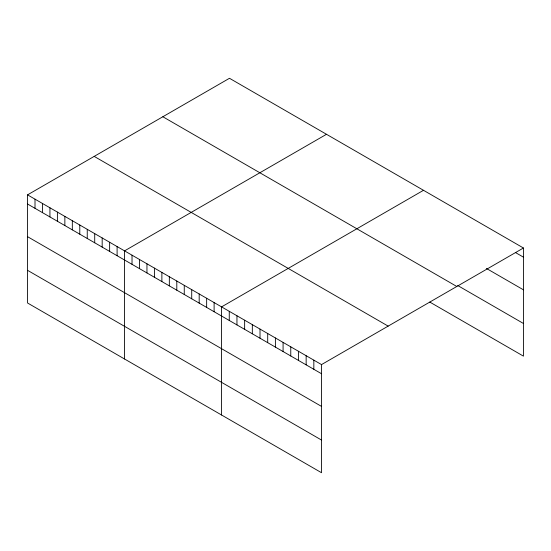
<?xml version="1.0" encoding="UTF-8"?>
<svg xmlns="http://www.w3.org/2000/svg" width="551" height="551" viewBox="0 0 551 551"><rect width="100%" height="100%" fill="white"/><g stroke="black" fill="none" stroke-linecap="round" stroke-linejoin="round"><path stroke-width="0.83" d="M27.55 194.861L321.522 364.59L321.522 472.717L27.55 302.995L27.55 194.861L229.478 78.283L523.45 248.005L523.45 356.139L429.787 302.065M326.488 134.292L124.56 250.87L124.56 359.004M423.499 190.302L221.571 306.879L221.571 415.013M321.522 364.59L523.45 248.005M515.764 252.723L523.45 257.159M486.402 268.433L523.45 289.819M457.75 285.542L523.45 323.478M162.841 116.75L456.813 286.479M94.187 156.388L388.159 326.116M27.55 204.015L321.522 373.736M27.55 236.675L321.522 406.404M27.55 270.327L321.522 440.056M313.836 360.147L313.836 369.301M306.149 355.712L306.149 364.858M298.456 351.269L298.456 360.423M290.77 346.834L290.77 355.98M283.083 342.391L283.083 351.545M275.397 337.956L275.397 347.102M267.703 333.513L267.703 342.667M260.017 329.078L260.017 338.224M252.33 324.635L252.33 333.789M244.637 320.2L244.637 329.346M236.951 315.757L236.951 324.911M229.264 311.322L229.264 320.468M214.112 302.575L214.112 311.721M206.646 298.263L206.646 307.417M199.186 293.952L199.186 303.105M191.72 289.647L191.72 298.8M184.261 285.335L184.261 294.489M176.802 281.031L176.802 290.184M169.336 276.719L169.336 285.873M161.877 272.414L161.877 281.568M154.411 268.103L154.411 277.256M146.952 263.798L146.952 272.952M139.486 259.487L139.486 268.64M132.026 255.182L132.026 264.328M117.101 246.566L117.101 255.712M109.635 242.254L109.635 251.408M102.176 237.942L102.176 247.096M94.71 233.638L94.71 242.791M87.251 229.326L87.251 238.48M79.785 225.022L79.785 234.175M72.326 220.71L72.326 229.863M64.86 216.405L64.86 225.559M57.4 212.094L57.4 221.247M49.934 207.789L49.934 216.942M42.475 203.477L42.475 212.631M35.009 199.173L35.009 208.319"/></g></svg>
